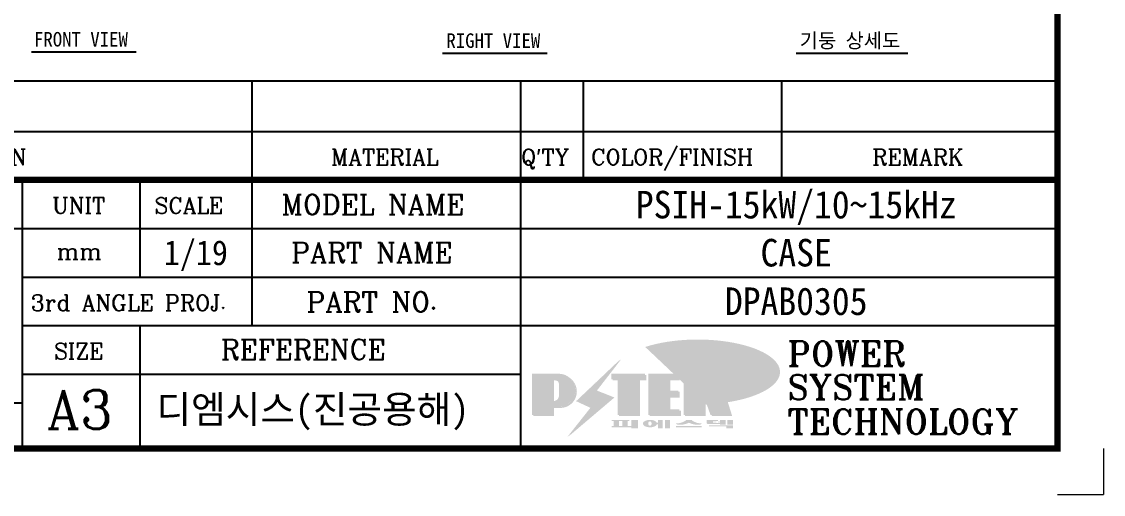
# Model space of a CAD drawing. Header units: millimetres. Extents: x 24815 to 36799, y -9299 to 5469.
# Drawn here: x 31638 to 33873, y -66 to 912 of the extents above; entities that cross this region are included whole.
import ezdxf
from ezdxf.enums import TextEntityAlignment as Align

# ---------------------------------------------------------------- set-up
doc = ezdxf.new("R2010")
doc.units = ezdxf.units.MM
doc.layers.add('FORMAT-1', color=7, linetype='Continuous')
doc.layers.add('line', color=3, linetype='Continuous')
doc.styles.add('HAN', font='')
doc.styles.add('RC', font='ROMANC.SHX')
doc.styles.add('ROMANT', font='romant')
doc.styles.add('RT', font='ROMANT.SHX', dxfattribs={"oblique": 15})
doc.styles.get('HAN').set_extended_font_data('GulimChe')

# ---------------------------------------------------------------- blocks, each defined once
blk = doc.blocks.new('no3')
at = {"color": 180}
for p, q in [((0, 5.5), (186, 5.5)), ((98.4, 5.5), (98.4, 0)), ((127.61, 5.5), (127.61, 0)), ((134.43, 5.5), (134.43, 0)), ((155.98, 5.5), (155.98, 0))]:
    blk.add_line(p, q, dxfattribs=at)
at = {"color": 2, "style": 'HAN'}
for tag, p in [('PART-NO', (19.76, 2.75)), ('MATERIAL', (111.38, 2.75)), ("Q'TY", (131.02, 2.75)), ('COLOR/FINISH', (145.2, 2.75)), ('REMARK', (170.76, 2.75))]:
    blk.add_attdef(tag, text='', height=2.9, dxfattribs=at).set_placement(p, align=Align.MIDDLE_CENTER)
blk.add_attdef('DESCRIPTION', text='', height=2.9, dxfattribs=at).set_placement((34.51, 2.75), align=Align.MIDDLE_LEFT)
at = {"color": 2, "style": 'RT', "oblique": 15}
blk.add_attdef('NO', text='', height=1.74, dxfattribs=at).set_placement((3.38, 2.51), align=Align.MIDDLE_CENTER)
blk = doc.blocks.new('new LOGO')
at = {"layer": 'line'}
h = blk.add_hatch(color=253, dxfattribs=at)
edge = h.paths.add_edge_path()
edge.add_ellipse((333.9, 86.4), major_axis=(-165.9, 0), ratio=0.39426, start_angle=111.5127, end_angle=334.469)
edge.add_ellipse((314.1, 81.2), major_axis=(-153.7, 0), ratio=0.40699, start_angle=121.3066, end_angle=327.7437, ccw=False)
edge.add_line((394, 27.8), (394.7, 25.6))
h = blk.add_hatch(color=250, dxfattribs=at)
h.paths.add_polyline_path([(44.5, 69.4), (46.6, 69.4, -0.129793), (52, 68, 0.221832), (43.6, 71.9), (41.5, 71.9), (41.5, 27.9), (43.6, 27.9, 0.02048), (44.5, 28)], flags=17)
h.paths.add_polyline_path([(44.5, 13.9), (57.3, 13.9, 0.72362), (77.1, 73.9, -0.679777), (54.3, 16.4), (41.5, 16.4), (41.5, -0.1), (3, -0.1), (3, -2.6), (44.5, -2.6)])
h.paths.add_polyline_path([(117.9, 14.2), (71.5, -44.4), (77.1, -39.6), (120.8, 15.6), (92, 28.9), (173.3, 106), (177.5, 111.4), (89.1, 27.6)])
h.paths.add_polyline_path([(162.7, 71.9), (162.7, 69.4), (172.5, 69.4), (172.5, 71.9)], flags=17)
h.paths.add_polyline_path([(217.7, 69.4), (230.5, 69.4), (230.5, 80.4), (227.5, 80.4), (227.5, 71.9), (214.7, 71.9), (214.7, -0.1), (175.5, -0.1), (175.5, -2.6), (217.7, -2.6)])
h.paths.add_polyline_path([(297.8, 46.6), (294.8, 46.6), (294.8, 37.4), (276, 37.4), (276, 10.9), (279, 10.9), (279, 34.9), (297.8, 34.9)])
h.paths.add_polyline_path([(300, 8.4), (297, 8.4), (297, -0.1), (237.5, -0.1), (237.5, -2.6), (300, -2.6)])
h.paths.add_polyline_path([(297.8, 80.4), (294.8, 80.4), (294.8, 71.9), (276, 71.9), (276, 49.1), (279, 49.1), (279, 69.4), (297.8, 69.4)])
h.paths.add_polyline_path([(350.2, 80.4), (347.2, 80.4), (347.2, 61.6), (350.2, 63.5)])
h.paths.add_polyline_path([(350.2, 26.7), (347.2, 35.2), (347.2, -0.1), (308.5, -0.1), (308.5, -2.6), (350.2, -2.6)])
h.paths.add_polyline_path([(402.7, 80.4), (396.5, 80.4), (379.6, 66.8), (400.5, -0.1), (361.8, -0.1), (362.7, -2.6), (403.5, -2.6), (382.6, 64.3)])
blk.add_hatch(color=5, dxfattribs=at).paths.add_polyline_path([(166.3, 35), (131, 49), (180.4, 112.7), (92, 28.9), (120.8, 15.6), (74.4, -43)])
h = blk.add_hatch(color=1, dxfattribs=at)
h.paths.add_polyline_path([(41.5, 16.4), (54.3, 16.4, 1), (54.3, 82.9), (0, 82.9), (0, -0.1), (41.5, -0.1)])
h.paths.add_polyline_path([(41.5, 27.9), (41.5, 71.9), (43.6, 71.9, -0.414214), (54.6, 60.9), (54.6, 38.9, -0.414214), (43.6, 27.9)], flags=16)
h.paths.add_polyline_path([(214.7, 71.9), (227.5, 71.9), (227.5, 82.9), (159.7, 82.9), (159.7, 71.9), (172.5, 71.9), (172.5, -0.1), (214.7, -0.1)])
h.paths.add_polyline_path([(276, 37.4), (294.8, 37.4), (294.8, 49.1), (276, 49.1), (276, 71.9), (294.8, 71.9), (294.8, 82.9), (234.5, 82.9), (234.5, -0.1), (297, -0.1), (297, 10.9), (276, 10.9)])
h.paths.add_polyline_path([(347.2, 35.2), (359.7, -0.1), (400.5, -0.1), (379.6, 66.8), (399.7, 82.9), (380.6, 82.9), (347.2, 61.6), (347.2, 82.9), (305.5, 82.9), (305.5, -0.1), (347.2, -0.1)])
h = blk.add_hatch(color=250, dxfattribs=at)
edge = h.paths.add_edge_path()
edge.add_ellipse((237.8, -17.6), major_axis=(-14.3, 0), ratio=0.526336, start_angle=192.2456, end_angle=269.0748)
edge.add_line((238.1, -10.1), (237.6, -10.1))
edge.add_ellipse((237.8, -17.6), major_axis=(-14.3, 0), ratio=0.526336, start_angle=270.9252, end_angle=449.0748)
edge.add_line((237.6, -25.1), (238.1, -25.1))
edge.add_ellipse((237.8, -17.6), major_axis=(-14.3, 0), ratio=0.526336, start_angle=450.9252, end_angle=527.7544)
edge.add_line((251.7, -19.2), (254.1, -19.2))
edge.add_line((254.1, -19.2), (254.1, -27.1))
edge.add_line((254.1, -27.1), (263.1, -27.1))
edge.add_line((263.1, -27.1), (263.1, -10.1))
edge.add_line((263.1, -10.1), (254.1, -10.1))
edge.add_line((254.1, -10.1), (254.1, -16))
edge.add_line((254.1, -16), (251.7, -16))
h.paths.add_polyline_path([(241, -16.4), (241, -18.7, -1), (234.4, -18.7), (234.4, -16.4, -1)], flags=16)
h.paths.add_polyline_path([(278.2, -10.1), (268.1, -10.1), (268.1, -27.1), (278.2, -27.1)])
h.paths.add_polyline_path([(310.3, -10.1), (310.3, -11.1, -0.157169), (289.3, -17.5), (294, -19.9, 0.128407), (316.3, -15.9, 0.128407), (338.6, -19.9), (343.3, -17.5, -0.157169), (322.2, -11.1), (322.2, -10.1)])
h.paths.add_polyline_path([(342.1, -25.1), (342.1, -22.3), (290.4, -22.3), (290.4, -25.1)])
h.paths.add_polyline_path([(352, -10.1), (352, -16.2, 0.414214), (354, -18.2), (378.7, -18.2), (378.7, -19.6), (390.2, -19.6), (390.2, -10.1), (378.7, -10.1), (378.7, -13.6), (374.7, -13.6), (374.7, -15.1), (378.7, -15.1), (378.7, -16.2), (364.7, -16.2), (364.7, -15.1), (371.2, -15.1), (371.2, -13.6), (364.7, -13.6), (364.7, -12.6), (374.7, -12.6), (374.7, -10.1)])
h.paths.add_polyline_path([(393.8, -10.1), (393.8, -19.6), (405, -19.6), (405, -10.1)])
h.paths.add_polyline_path([(405, -27.1), (405, -20.9), (356.8, -20.9), (356.8, -23), (391.8, -23), (391.8, -27.1)])
h.paths.add_polyline_path([(200.4, -10.1), (200.4, -22.3), (193.2, -22.3), (193.2, -12.6), (196.6, -12.6), (196.6, -10.1), (161, -10.1), (161, -12.6), (164.5, -12.6), (164.5, -22.3), (161, -22.3), (161, -25.1), (200.4, -25.1), (200.4, -27.1), (213.9, -27.1), (213.9, -10.1)])
h.paths.add_polyline_path([(182, -12.6), (175.6, -12.6), (175.6, -22.3), (182, -22.3)], flags=17)
blk = doc.blocks.new('format-3')
at = {"color": 180}
for p, q in [((228.5, 39.49), (414.5, 39.49)), ((326.9, 39.49), (326.9, 34.21)), ((356.11, 39.49), (356.11, 34.21)), ((362.93, 39.49), (362.93, 34.21)), ((384.48, 39.49), (384.48, 34.21)), ((301.94, 5), (301.94, 34.21)), ((314.72, 34.21), (314.72, 23.65)), ((326.9, 34.21), (326.9, 18.37)), ((356.11, 34.21), (356.11, 5)), ((252.48, 28.93), (414.5, 28.93)), ((301.94, 23.65), (414.5, 23.65)), ((301.94, 18.37), (414.5, 18.37)), ((314.72, 18.37), (314.72, 5)), ((301.94, 13.09), (356.11, 13.09)), ((252.48, 9.95), (301.94, 9.95))]:
    blk.add_line(p, q, dxfattribs=at)
at = {"color": 3, "lineweight": 9}
for p in [(419.5, 5), (414.5, 0)]:
    blk.add_line(p, (419.5, 0), dxfattribs=at)
at = {"const_width": 0.7}
blk.add_lwpolyline([(252.48, 5), (252.48, 34.21), (414.5, 34.21)], dxfattribs=at)
at = {"layer": 'FORMAT-1', "const_width": 0.7}
blk.add_lwpolyline([(13, 5), (13, 286.3), (414.5, 286.3), (414.5, 5)], close=True, dxfattribs=at)
at = {"xscale": 0.05400000000000027, "yscale": 0.05400000000000027, "zscale": 0.05400000000000027}
blk.add_blockref('new LOGO', (357.35, 8.65), dxfattribs=at)
at = {"color": 2, "style": 'RC'}
for s, height, p in [('COLOR/FINISH', 1.7424, (363.8, 35.83)), ('DESCRIPTION', 1.7424, (286.43, 35.83)), ('MATERIAL', 1.742, (335.52, 35.83)), ("Q'TY", 1.742, (356.17, 35.83)), ('REMARK', 1.742, (394.37, 35.83)), ('UNIT', 1.742, (305.19, 30.55)), ('SCALE', 1.742, (316.32, 30.55)), ('MODEL NAME', 2.178, (330.12, 30.46)), ('PART NAME', 2.178, (331.17, 25.24)), ('mm', 1.742, (305.67, 25.56)), ('3rd ANGLE PROJ.', 1.7424, (302.87, 19.97)), ('PART NO.', 2.178, (332.84, 19.85)), ('REFERENCE', 2.178, (323.52, 14.69)), ('SIZE', 1.742, (305.39, 14.71))]:
    blk.add_text(s, height=height, dxfattribs=at).set_placement(p)
at = {"style": 'ROMANT'}
for s, p in [('POWER', (385.15, 13.96)), ('SYSTEM', (385.15, 10.31)), ('TECHNOLOGY', (385.15, 6.56))]:
    blk.add_text(s, height=2.7, dxfattribs=at).set_placement(p)
at = {"color": 2, "lineweight": 25, "style": 'RC'}
blk.add_text('A3', height=4.182, dxfattribs=at).set_placement((304.61, 7.14))
at = {"style": 'HAN'}
for tag, height, p in [('MODEL-NAME', 3, (386.1, 31.53)), ('SCALE', 2.7, (320.81, 26.29)), ('PART-NAME', 3, (386.1, 26.29)), ('PART-NO', 3, (386.1, 21.01)), ('DRA-BY', 3, (260.72, 19.44)), ('CH-BY', 3, (277.21, 19.44)), ('APP-BY', 3, (293.7, 19.44)), ('관련업체', 3, (333.52, 9.26)), ('DRA-DATE', 2.5, (260.72, 7.47)), ('CH-DATE', 2.5, (277.21, 7.47)), ('APP-DATE', 2.5, (293.7, 7.47))]:
    blk.add_attdef(tag, text='', height=height, dxfattribs=at).set_placement(p, align=Align.MIDDLE_CENTER)

msp = doc.modelspace()

# ---------------------------------------------------------------- linework, layer by layer
for p, q in [((31874.646, 848.642), (31658.687, 848.642)), ((32723.956, 845.897), (32507.997, 845.897)), ((33469.081, 845.897), (33238.122, 845.897))]:
    msp.add_line(p, q)

# ---------------------------------------------------------------- block references
ref = msp.add_blockref('format-3', (25902.7, -65.71), dxfattribs=dict(xscale=19, yscale=19, zscale=19))
ref.add_attrib('MODEL-NAME', 'PSIH-15kW/10~15kHz', dxfattribs={"lineweight": 35, "height": 57, "style": 'HAN'}).set_placement((33238.515, 533.267), align=Align.MIDDLE_CENTER)
ref.add_attrib('PART-NAME', 'CASE', dxfattribs={"lineweight": 35, "height": 57, "style": 'HAN'}).set_placement((33238.515, 433.88), align=Align.MIDDLE_CENTER)
ref.add_attrib('PART-NO', 'DPAB0305', dxfattribs={"lineweight": 35, "height": 57, "style": 'HAN'}).set_placement((33238.515, 333.56), align=Align.MIDDLE_CENTER)
ref.add_attrib('SCALE', '1/19', dxfattribs={"height": 51.3, "style": 'HAN'}).set_placement((31998.054, 433.88), align=Align.MIDDLE_CENTER)
ref.add_attrib('관련업체', '디엠시스(진공용해)', dxfattribs={"height": 57, "style": 'HAN'}).set_placement((32239.643, 110.281), align=Align.MIDDLE_CENTER)
at = {"xscale": 19, "yscale": 19, "zscale": 19}
msp.add_blockref('no3', (30244.2, 684.68), dxfattribs=at)

# ---------------------------------------------------------------- texts
at = {"color": 2, "style": 'HAN'}
for s, p in [(' FRONT VIEW', (31644.323, 860.07, 968.672)), ('RIGHT VIEW', (32515.777, 857.325, 968.672)), ('기둥 상세도', (33245.902, 857.325, 968.672))]:
    msp.add_text(s, height=30, dxfattribs=at).set_placement(p)

doc.saveas('drawing.dxf')
